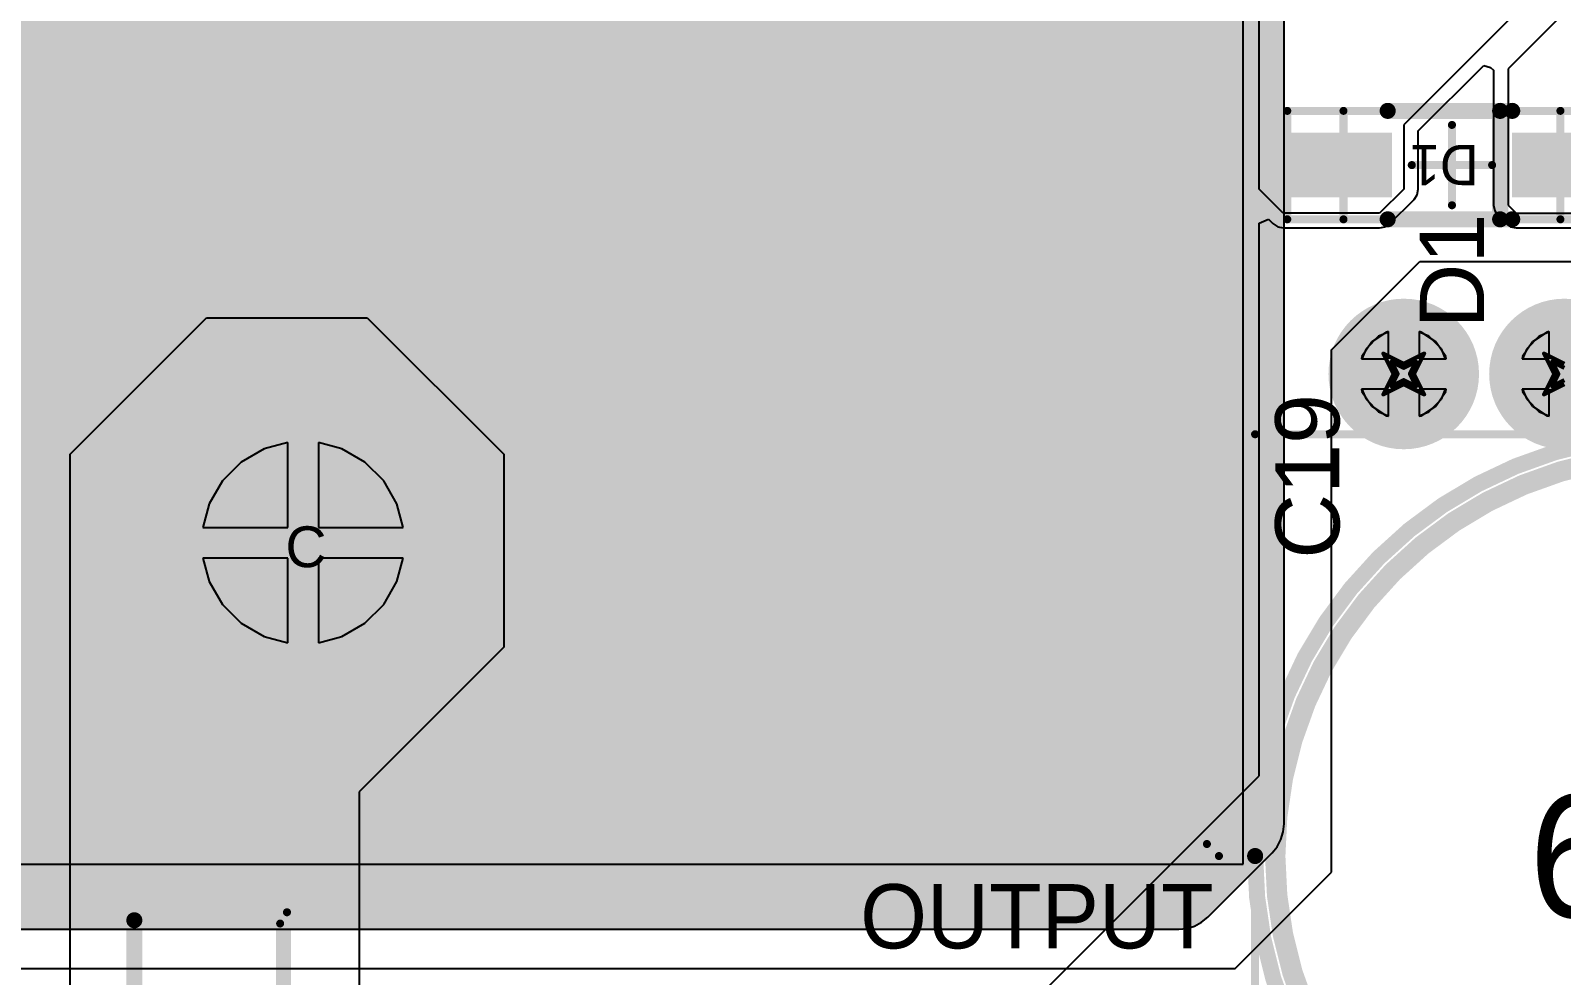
# Model space of a CAD drawing. Header units: millimetres. Extents: x -0.2 to 11.1, y -5.4 to 4.7.
# Drawn here: x 1.166 to 1.916, y 2.024 to 2.487 of the extents above; entities that cross this region are included whole.
import ezdxf

# ---------------------------------------------------------------- set-up
doc = ezdxf.new("R2010")
doc.units = ezdxf.units.MM
doc.header["$MEASUREMENT"] = 0
for name, color, linetype in [('BottomLayer', 5, 'Continuous'), ('BottomSolder', 6, 'Continuous'), ('DrillDrawing', 1, 'Continuous'), ('InternalPlane1', 76, 'Continuous'), ('InternalPlane2', 16, 'Continuous'), ('Mechanical1', 6, 'Continuous'), ('Mechanical3', 76, 'Continuous'), ('Mechanical5', 56, 'Continuous'), ('MultiLayer', 9, 'Continuous'), ('PadHoleLayer', 156, 'Continuous'), ('TopLayer', 1, 'Continuous'), ('TopOverlay', 2, 'Continuous'), ('TopPaste', 8, 'Continuous'), ('TopSolder', 216, 'Continuous'), ('ViaHoleLayer', 16, 'Continuous')]:
    doc.layers.add(name, color=color, linetype=linetype)
doc.styles.add('Arial', font='arial.ttf', dxfattribs={"height": 0.2})

# ---------------------------------------------------------------- blocks, each defined once
blk = doc.blocks.new('BV302S_13')
at = {"layer": 'BottomLayer'}
h = blk.add_hatch(color=5, dxfattribs=at)
edge = h.paths.add_edge_path()
edge.add_arc((0.19685, -0.3937), 0.03937, 0, 360)
at = {"layer": 'BottomSolder'}
h = blk.add_hatch(color=6, dxfattribs=at)
edge = h.paths.add_edge_path()
edge.add_arc((0.19685, -0.3937), 0.04134, 0, 360)
at = {"layer": 'InternalPlane1'}
h = blk.add_hatch(color=76, dxfattribs=at)
edge = h.paths.add_edge_path()
edge.add_arc((0.19685, -0.3937), 0.04968, 0, 360)
at = {"layer": 'InternalPlane2'}
h = blk.add_hatch(color=16, dxfattribs=at)
edge = h.paths.add_edge_path()
edge.add_arc((0.19685, -0.3937), 0.04968, 0, 360)
at = {"layer": 'MultiLayer'}
h = blk.add_hatch(color=9, dxfattribs=at)
edge = h.paths.add_edge_path()
edge.add_arc((0.19685, -0.3937), 0.03937, 0, 360)
at = {"layer": 'PadHoleLayer'}
h = blk.add_hatch(color=156, dxfattribs=at)
edge = h.paths.add_edge_path()
edge.add_arc((0.19685, -0.3937), 0.01969, 0, 360)
at = {"layer": 'TopLayer'}
h = blk.add_hatch(color=1, dxfattribs=at)
edge = h.paths.add_edge_path()
edge.add_arc((0.19685, -0.3937), 0.03937, 0, 360)
at = {"layer": 'TopSolder'}
h = blk.add_hatch(color=216, dxfattribs=at)
edge = h.paths.add_edge_path()
edge.add_arc((0.19685, -0.3937), 0.04134, 0, 360)
at = {"layer": 'Mechanical1', "const_width": 0.00394}
for points in [[(0.63976, -0.54134), (0.63976, 0.54134)], [(-0.63976, -0.54134), (0.63976, -0.54134)]]:
    blk.add_lwpolyline(points, dxfattribs=at)
at = {"layer": 'Mechanical1', "const_width": 0.00197}
blk.add_lwpolyline([(0.63878, -0.54134, 1), (0.64075, -0.54134, 1)], format="xyb", close=True, dxfattribs=at)
blk.add_lwpolyline([(0.63878, -0.54134, 1), (0.64075, -0.54134, 1)], format="xyb", close=True, dxfattribs=at)
at = {"layer": 'Mechanical3', "const_width": 0.00394}
for points in [[(0.64567, -0.54724), (0.64567, 0.54724)], [(-0.64567, -0.54724), (0.64567, -0.54724)]]:
    blk.add_lwpolyline(points, dxfattribs=at)
at = {"layer": 'Mechanical3', "const_width": 0.00197}
blk.add_lwpolyline([(0.64469, -0.54724, 1), (0.64665, -0.54724, 1)], format="xyb", close=True, dxfattribs=at)
blk.add_lwpolyline([(0.64469, -0.54724, 1), (0.64665, -0.54724, 1)], format="xyb", close=True, dxfattribs=at)
at = {"layer": 'Mechanical5', "const_width": 0.00394}
for points in [[(0.64567, -0.54724), (0.64567, 0.54724)], [(-0.64567, -0.54724), (0.64567, -0.54724)]]:
    blk.add_lwpolyline(points, dxfattribs=at)
at = {"layer": 'Mechanical5', "const_width": 0.00197}
blk.add_lwpolyline([(0.64469, -0.54724, 1), (0.64665, -0.54724, 1)], format="xyb", close=True, dxfattribs=at)
blk.add_lwpolyline([(0.64469, -0.54724, 1), (0.64665, -0.54724, 1)], format="xyb", close=True, dxfattribs=at)
at = {"layer": 'TopOverlay', "const_width": 0.01575}
for points in [[(0.64567, -0.54724), (0.64567, 0.54724)], [(-0.64567, -0.54724), (0.64567, -0.54724)]]:
    blk.add_lwpolyline(points, dxfattribs=at)
at = {"layer": 'TopOverlay', "const_width": 0.00787}
blk.add_lwpolyline([(0.64173, -0.54724, 1), (0.64961, -0.54724, 1)], format="xyb", close=True, dxfattribs=at)
blk.add_lwpolyline([(0.64173, -0.54724, 1), (0.64961, -0.54724, 1)], format="xyb", close=True, dxfattribs=at)
at = {"layer": 'TopOverlay'}
blk.add_text('OUTPUT', height=0.031496, dxfattribs=at).set_placement((0.46985, -0.59251))
blk = doc.blocks.new('SOD_323F_80')
at = {"layer": 'TopLayer'}
for points in [[(-0.07579, -0.01083), (-0.07579, 0.01083), (-0.03445, 0.01083), (-0.03445, -0.01083)], [(0.03445, -0.01083), (0.03445, 0.01083), (0.07579, 0.01083), (0.07579, -0.01083)]]:
    blk.add_hatch(color=1, dxfattribs=at).paths.add_polyline_path(points)
at = {"layer": 'TopPaste'}
for points in [[(-0.08079, -0.01583), (-0.08079, 0.01583), (-0.02945, 0.01583), (-0.02945, -0.01583)], [(0.02945, -0.01583), (0.02945, 0.01583), (0.08079, 0.01583), (0.08079, -0.01583)]]:
    blk.add_hatch(color=8, dxfattribs=at).paths.add_polyline_path(points)
at = {"layer": 'TopSolder'}
for points in [[(-0.07776, -0.0128), (-0.07776, 0.0128), (-0.03248, 0.0128), (-0.03248, -0.0128)], [(0.03248, -0.0128), (0.03248, 0.0128), (0.07776, 0.0128), (0.07776, -0.0128)]]:
    blk.add_hatch(color=216, dxfattribs=at).paths.add_polyline_path(points)
at = {"layer": 'Mechanical1', "const_width": 0.00394}
for points in [[(-0.05315, 0.02657), (-0.05315, -0.02657)], [(0.05315, 0.02657), (-0.05315, 0.02657)], [(0.05315, 0.02657), (0.05315, -0.02657)], [(0.05315, -0.02657), (-0.05315, -0.02657)]]:
    blk.add_lwpolyline(points, dxfattribs=at)
at = {"layer": 'Mechanical1', "const_width": 0.00197}
for points in [[(-0.05413, 0.02657, 1), (-0.05217, 0.02657, 1)], [(-0.05413, 0.02657, 1), (-0.05217, 0.02657, 1)], [(0.05217, 0.02657, 1), (0.05413, 0.02657, 1)], [(0.05217, 0.02657, 1), (0.05413, 0.02657, 1)], [(-0.05413, -0.02657, 1), (-0.05217, -0.02657, 1)], [(-0.05413, -0.02657, 1), (-0.05217, -0.02657, 1)], [(0.05217, -0.02657, 1), (0.05413, -0.02657, 1)], [(0.05217, -0.02657, 1), (0.05413, -0.02657, 1)]]:
    blk.add_lwpolyline(points, format="xyb", close=True, dxfattribs=at)
at = {"layer": 'Mechanical3', "const_width": 0.00394}
for points in [[(-0.08071, 0.02657), (-0.08071, -0.02657)], [(0.08071, 0.02657), (-0.08071, 0.02657)], [(0.08071, 0.02657), (0.08071, -0.02657)], [(0, 0.01969), (0, -0.01969)], [(0.01969, 0), (-0.01969, 0)], [(0.08071, -0.02657), (-0.08071, -0.02657)]]:
    blk.add_lwpolyline(points, dxfattribs=at)
at = {"layer": 'Mechanical3', "const_width": 0.00197}
for points in [[(-0.08169, 0.02657, 1), (-0.07972, 0.02657, 1)], [(-0.08169, 0.02657, 1), (-0.07972, 0.02657, 1)], [(0.07972, 0.02657, 1), (0.08169, 0.02657, 1)], [(0.07972, 0.02657, 1), (0.08169, 0.02657, 1)], [(-0.00099, 0.01969, 1), (0.00098, 0.01969, 1)], [(-0.02067, 0, 1), (-0.0187, 0, 1)], [(0.0187, 0, 1), (0.02067, 0, 1)], [(-0.00099, -0.01969, 1), (0.00098, -0.01969, 1)], [(-0.08169, -0.02657, 1), (-0.07972, -0.02657, 1)], [(-0.08169, -0.02657, 1), (-0.07972, -0.02657, 1)], [(0.07972, -0.02657, 1), (0.08169, -0.02657, 1)], [(0.07972, -0.02657, 1), (0.08169, -0.02657, 1)]]:
    blk.add_lwpolyline(points, format="xyb", close=True, dxfattribs=at)
at = {"layer": 'Mechanical5', "const_width": 0.00394}
for points in [[(0.08071, 0.02657), (-0.08071, 0.02657)], [(-0.08071, 0.02657), (-0.08071, -0.02657)], [(0.08071, 0.02657), (0.08071, -0.02657)], [(0.08071, -0.02657), (-0.08071, -0.02657)]]:
    blk.add_lwpolyline(points, dxfattribs=at)
at = {"layer": 'Mechanical5', "const_width": 0.00197}
for points in [[(-0.08169, 0.02657, 1), (-0.07972, 0.02657, 1)], [(-0.08169, 0.02657, 1), (-0.07972, 0.02657, 1)], [(0.07972, 0.02657, 1), (0.08169, 0.02657, 1)], [(0.07972, 0.02657, 1), (0.08169, 0.02657, 1)], [(-0.08169, -0.02657, 1), (-0.07972, -0.02657, 1)], [(-0.08169, -0.02657, 1), (-0.07972, -0.02657, 1)], [(0.07972, -0.02657, 1), (0.08169, -0.02657, 1)], [(0.07972, -0.02657, 1), (0.08169, -0.02657, 1)]]:
    blk.add_lwpolyline(points, format="xyb", close=True, dxfattribs=at)
at = {"layer": 'TopOverlay', "const_width": 0.00787}
for points in [[(0.0315, 0.02657), (-0.02953, 0.02657)], [(-0.02362, 0.02657), (-0.02362, -0.02657)], [(0.0315, -0.02657), (-0.02953, -0.02657)]]:
    blk.add_lwpolyline(points, dxfattribs=at)
at = {"layer": 'TopOverlay', "const_width": 0.00394}
for points in [[(-0.0315, 0.02657, 1), (-0.02756, 0.02657, 1)], [(-0.02559, 0.02657, 1), (-0.02165, 0.02657, 1)], [(0.02953, 0.02657, 1), (0.03346, 0.02657, 1)], [(-0.0315, -0.02657, 1), (-0.02756, -0.02657, 1)], [(-0.02559, -0.02657, 1), (-0.02165, -0.02657, 1)], [(0.02953, -0.02657, 1), (0.03346, -0.02657, 1)]]:
    blk.add_lwpolyline(points, format="xyb", close=True, dxfattribs=at)
at = {"layer": 'Mechanical5'}
blk.add_text('D1', height=0.019685, dxfattribs=at).set_placement((-0.01312, -0.00984))
blk = doc.blocks.new('CAP_RADIAL_D10_P5_109')
at = {"layer": 'BottomLayer'}
h = blk.add_hatch(color=5, dxfattribs=at)
edge = h.paths.add_edge_path()
edge.add_arc((0, 0.09843), 0.03937, 0, 360)
h = blk.add_hatch(color=5, dxfattribs=at)
edge = h.paths.add_edge_path()
edge.add_arc((0, -0.09843), 0.03937, 0, 360)
at = {"layer": 'BottomSolder'}
h = blk.add_hatch(color=6, dxfattribs=at)
edge = h.paths.add_edge_path()
edge.add_arc((0, 0.09843), 0.04134, 0, 360)
h = blk.add_hatch(color=6, dxfattribs=at)
edge = h.paths.add_edge_path()
edge.add_arc((0, -0.09843), 0.04134, 0, 360)
at = {"layer": 'InternalPlane1'}
h = blk.add_hatch(color=76, dxfattribs=at)
edge = h.paths.add_edge_path()
edge.add_arc((0, 0.09843), 0.04968, 0, 360)
at = {"layer": 'InternalPlane2'}
h = blk.add_hatch(color=16, dxfattribs=at)
edge = h.paths.add_edge_path()
edge.add_arc((0, 0.09843), 0.04968, 0, 360)
h = blk.add_hatch(color=16, dxfattribs=at)
edge = h.paths.add_edge_path()
edge.add_arc((0, -0.09843), 0.04968, 0, 360)
at = {"layer": 'MultiLayer'}
h = blk.add_hatch(color=9, dxfattribs=at)
edge = h.paths.add_edge_path()
edge.add_arc((0, 0.09843), 0.03937, 0, 360)
h = blk.add_hatch(color=9, dxfattribs=at)
edge = h.paths.add_edge_path()
edge.add_arc((0, -0.09843), 0.03937, 0, 360)
at = {"layer": 'PadHoleLayer'}
h = blk.add_hatch(color=156, dxfattribs=at)
edge = h.paths.add_edge_path()
edge.add_arc((0, 0.09843), 0.01969, 0, 360)
h = blk.add_hatch(color=156, dxfattribs=at)
edge = h.paths.add_edge_path()
edge.add_arc((0, -0.09843), 0.01969, 0, 360)
at = {"layer": 'TopLayer'}
h = blk.add_hatch(color=1, dxfattribs=at)
edge = h.paths.add_edge_path()
edge.add_arc((0, 0.09843), 0.03937, 0, 360)
h = blk.add_hatch(color=1, dxfattribs=at)
edge = h.paths.add_edge_path()
edge.add_arc((0, -0.09843), 0.03937, 0, 360)
at = {"layer": 'TopSolder'}
h = blk.add_hatch(color=216, dxfattribs=at)
edge = h.paths.add_edge_path()
edge.add_arc((0, 0.09843), 0.04134, 0, 360)
h = blk.add_hatch(color=216, dxfattribs=at)
edge = h.paths.add_edge_path()
edge.add_arc((0, -0.09843), 0.04134, 0, 360)
at = {"layer": 'InternalPlane1', "const_width": 0.01}
for points in [[(-0.01802, -0.06307, -0.240079), (0.01802, -0.06307)], [(-0.03536, -0.11644, -0.240079), (-0.03536, -0.08041)], [(0.03536, -0.08041, -0.240079), (0.03536, -0.11644)], [(0.01802, -0.13378, -0.240079), (-0.01802, -0.13378)]]:
    blk.add_lwpolyline(points, format="xyb", dxfattribs=at)
at = {"layer": 'InternalPlane1', "const_width": 0.005}
for points in [[(-0.02052, -0.06307, 1), (-0.01552, -0.06307, 1)], [(0.01552, -0.06307, 1), (0.02052, -0.06307, 1)], [(-0.03786, -0.08041, 1), (-0.03286, -0.08041, 1)], [(0.03286, -0.08041, 1), (0.03786, -0.08041, 1)], [(-0.03786, -0.11644, 1), (-0.03286, -0.11644, 1)], [(0.03286, -0.11644, 1), (0.03786, -0.11644, 1)], [(-0.02052, -0.13378, 1), (-0.01552, -0.13378, 1)], [(0.01552, -0.13378, 1), (0.02052, -0.13378, 1)]]:
    blk.add_lwpolyline(points, format="xyb", close=True, dxfattribs=at)
at = {"layer": 'Mechanical1', "const_width": 0.00394}
for points in [[(-0.20669, 0.20669), (-0.20669, -0.20669)], [(0.20669, 0.20669), (-0.20669, 0.20669)], [(0.20669, 0.20669), (0.20669, -0.20669)], [(0.20669, -0.20669), (-0.20669, -0.20669)]]:
    blk.add_lwpolyline(points, dxfattribs=at)
at = {"layer": 'Mechanical1', "const_width": 0.00197}
for points in [[(-0.20768, 0.20669, 1), (-0.20571, 0.20669, 1)], [(-0.20768, 0.20669, 1), (-0.20571, 0.20669, 1)], [(0.20571, 0.20669, 1), (0.20768, 0.20669, 1)], [(0.20571, 0.20669, 1), (0.20768, 0.20669, 1)], [(-0.20768, -0.20669, 1), (-0.20571, -0.20669, 1)], [(-0.20768, -0.20669, 1), (-0.20571, -0.20669, 1)], [(0.20571, -0.20669, 1), (0.20768, -0.20669, 1)], [(0.20571, -0.20669, 1), (0.20768, -0.20669, 1)]]:
    blk.add_lwpolyline(points, format="xyb", close=True, dxfattribs=at)
at = {"layer": 'Mechanical3'}
for points, const_width in [([(0.19685, 0, 1), (-0.19685, 0, 1)], 0.01), ([(-0.00098, 0.01969, 1), (0.00098, 0.01969, 1)], 0.00197), ([(-0.19935, 0, 1), (-0.19435, 0, 1)], 0.005), ([(-0.02067, 0, 1), (-0.0187, 0, 1)], 0.00197), ([(0.0187, 0, 1), (0.02067, 0, 1)], 0.00197), ([(0.19435, 0, 1), (0.19935, 0, 1)], 0.005), ([(-0.00098, -0.01969, 1), (0.00098, -0.01969, 1)], 0.00197)]:
    blk.add_lwpolyline(points, format="xyb", close=True, dxfattribs=dict(at, const_width=const_width))
at = {"layer": 'Mechanical3', "const_width": 0.00394}
for points in [[(0, 0.01969), (0, -0.01969)], [(0.01969, 0), (-0.01969, 0)]]:
    blk.add_lwpolyline(points, dxfattribs=at)
at = {"layer": 'Mechanical5'}
for points, const_width in [([(0.19685, 0, 1), (-0.19685, 0, 1)], 0.01), ([(-0.19935, 0, 1), (-0.19435, 0, 1)], 0.005), ([(0.19435, 0, 1), (0.19935, 0, 1)], 0.005)]:
    blk.add_lwpolyline(points, format="xyb", close=True, dxfattribs=dict(at, const_width=const_width))
at = {"layer": 'TopOverlay'}
for points, const_width in [([(0.20669, 0, 1), (-0.20669, 0, 1)], 0.00787), ([(0.07677, 0.11811, 1), (0.08071, 0.11811, 1)], 0.00394), ([(0.05709, 0.09843, 1), (0.06102, 0.09843, 1)], 0.00394), ([(0.09646, 0.09843, 1), (0.10039, 0.09843, 1)], 0.00394), ([(0.07677, 0.07874, 1), (0.08071, 0.07874, 1)], 0.00394), ([(-0.20866, 0, 1), (-0.20472, 0, 1)], 0.00394), ([(0.20472, 0, 1), (0.20866, 0, 1)], 0.00394)]:
    blk.add_lwpolyline(points, format="xyb", close=True, dxfattribs=dict(at, const_width=const_width))
at = {"layer": 'TopOverlay', "const_width": 0.00787}
for points in [[(0.07874, 0.11811), (0.07874, 0.07874)], [(0.09843, 0.09843), (0.05906, 0.09843)]]:
    blk.add_lwpolyline(points, dxfattribs=at)
at = {"layer": 'Mechanical5'}
blk.add_text('C19', height=0.06, dxfattribs=at).set_placement((-0.07498, -0.02999))
blk = doc.blocks.new('DB105S_127')
at = {"layer": 'TopLayer'}
for points in [[(-0.12618, 0.20374), (-0.07894, 0.20374), (-0.07894, 0.14272), (-0.12618, 0.14272)], [(0.07894, 0.20374), (0.12618, 0.20374), (0.12618, 0.14272), (0.07894, 0.14272)], [(-0.12618, -0.14272), (-0.07894, -0.14272), (-0.07894, -0.20374), (-0.12618, -0.20374)], [(0.07894, -0.14272), (0.12618, -0.14272), (0.12618, -0.20374), (0.07894, -0.20374)]]:
    blk.add_hatch(color=1, dxfattribs=at).paths.add_polyline_path(points)
at = {"layer": 'TopPaste'}
for points in [[(-0.13118, 0.20874), (-0.07394, 0.20874), (-0.07394, 0.13772), (-0.13118, 0.13772)], [(0.07394, 0.20874), (0.13118, 0.20874), (0.13118, 0.13772), (0.07394, 0.13772)], [(-0.13118, -0.13772), (-0.07394, -0.13772), (-0.07394, -0.20874), (-0.13118, -0.20874)], [(0.07394, -0.13772), (0.13118, -0.13772), (0.13118, -0.20874), (0.07394, -0.20874)]]:
    blk.add_hatch(color=8, dxfattribs=at).paths.add_polyline_path(points)
at = {"layer": 'TopSolder'}
for points in [[(-0.12815, 0.20571), (-0.07697, 0.20571), (-0.07697, 0.14075), (-0.12815, 0.14075)], [(0.07697, 0.20571), (0.12815, 0.20571), (0.12815, 0.14075), (0.07697, 0.14075)], [(-0.12815, -0.14075), (-0.07697, -0.14075), (-0.07697, -0.20571), (-0.12815, -0.20571)], [(0.07697, -0.14075), (0.12815, -0.14075), (0.12815, -0.20571), (0.07697, -0.20571)]]:
    blk.add_hatch(color=216, dxfattribs=at).paths.add_polyline_path(points)
at = {"layer": 'Mechanical1', "const_width": 0.00394}
for points in [[(-0.16378, 0.20413), (-0.16378, -0.20531)], [(-0.16378, 0.20413), (0.16378, 0.20413)], [(0.16378, 0.20413), (0.16378, -0.20531)], [(-0.16378, -0.20531), (0.16378, -0.20531)]]:
    blk.add_lwpolyline(points, dxfattribs=at)
at = {"layer": 'Mechanical1', "const_width": 0.00197}
for points in [[(-0.16476, 0.20413, 1), (-0.1628, 0.20413, 1)], [(-0.16476, 0.20413, 1), (-0.1628, 0.20413, 1)], [(0.1628, 0.20413, 1), (0.16476, 0.20413, 1)], [(0.1628, 0.20413, 1), (0.16476, 0.20413, 1)], [(-0.16476, -0.20531, 1), (-0.1628, -0.20531, 1)], [(-0.16476, -0.20531, 1), (-0.1628, -0.20531, 1)], [(0.1628, -0.20531, 1), (0.16476, -0.20531, 1)], [(0.1628, -0.20531, 1), (0.16476, -0.20531, 1)]]:
    blk.add_lwpolyline(points, format="xyb", close=True, dxfattribs=at)
at = {"layer": 'Mechanical3', "const_width": 0.00394}
for points in [[(-0.16929, 0.20866), (-0.16929, -0.20866)], [(-0.16929, 0.20866), (0.16929, 0.20866)], [(0.16929, 0.20866), (0.16929, -0.20866)], [(0, 0.01969), (0, -0.01969)], [(-0.01969, 0), (0.01969, 0)], [(-0.16929, -0.20866), (0.16929, -0.20866)]]:
    blk.add_lwpolyline(points, dxfattribs=at)
at = {"layer": 'Mechanical3', "const_width": 0.00197}
for points in [[(-0.17028, 0.20866, 1), (-0.16831, 0.20866, 1)], [(-0.17028, 0.20866, 1), (-0.16831, 0.20866, 1)], [(0.16831, 0.20866, 1), (0.17028, 0.20866, 1)], [(0.16831, 0.20866, 1), (0.17028, 0.20866, 1)], [(-0.00098, 0.01969, 1), (0.00098, 0.01969, 1)], [(-0.02067, 0, 1), (-0.0187, 0, 1)], [(0.0187, 0, 1), (0.02067, 0, 1)], [(-0.00098, -0.01969, 1), (0.00098, -0.01969, 1)], [(-0.17028, -0.20866, 1), (-0.16831, -0.20866, 1)], [(-0.17028, -0.20866, 1), (-0.16831, -0.20866, 1)], [(0.16831, -0.20866, 1), (0.17028, -0.20866, 1)], [(0.16831, -0.20866, 1), (0.17028, -0.20866, 1)]]:
    blk.add_lwpolyline(points, format="xyb", close=True, dxfattribs=at)
at = {"layer": 'Mechanical5', "const_width": 0.00394}
for points in [[(-0.16929, 0.20866), (-0.16929, -0.20866)], [(-0.16929, 0.20866), (0.16929, 0.20866)], [(0.16929, 0.20866), (0.16929, -0.20866)], [(-0.16929, -0.20866), (0.16929, -0.20866)]]:
    blk.add_lwpolyline(points, dxfattribs=at)
at = {"layer": 'Mechanical5', "const_width": 0.00197}
for points in [[(-0.17028, 0.20866, 1), (-0.16831, 0.20866, 1)], [(-0.17028, 0.20866, 1), (-0.16831, 0.20866, 1)], [(0.16831, 0.20866, 1), (0.17028, 0.20866, 1)], [(0.16831, 0.20866, 1), (0.17028, 0.20866, 1)], [(-0.17028, -0.20866, 1), (-0.16831, -0.20866, 1)], [(-0.17028, -0.20866, 1), (-0.16831, -0.20866, 1)], [(0.16831, -0.20866, 1), (0.17028, -0.20866, 1)], [(0.16831, -0.20866, 1), (0.17028, -0.20866, 1)]]:
    blk.add_lwpolyline(points, format="xyb", close=True, dxfattribs=at)
at = {"layer": 'TopOverlay', "const_width": 0.00787}
for points in [[(-0.16535, 0.13386), (0.16535, 0.13386)], [(-0.16535, 0.13386), (-0.16535, -0.13386)], [(0.16535, 0.13386), (0.16535, -0.13386)], [(0.10236, 0.11811), (0.10236, 0.07874)], [(-0.12205, 0.09843), (-0.08268, 0.09843)], [(0.08268, 0.09843), (0.12205, 0.09843)], [(-0.16535, -0.13386), (0.16535, -0.13386)]]:
    blk.add_lwpolyline(points, dxfattribs=at)
at = {"layer": 'TopOverlay', "const_width": 0.00394}
for points in [[(-0.16732, 0.13386, 1), (-0.16339, 0.13386, 1)], [(-0.16732, 0.13386, 1), (-0.16339, 0.13386, 1)], [(0.16339, 0.13386, 1), (0.16732, 0.13386, 1)], [(0.16339, 0.13386, 1), (0.16732, 0.13386, 1)], [(0.10039, 0.11811, 1), (0.10433, 0.11811, 1)], [(-0.12402, 0.09843, 1), (-0.12008, 0.09843, 1)], [(-0.08465, 0.09843, 1), (-0.08071, 0.09843, 1)], [(0.08071, 0.09843, 1), (0.08465, 0.09843, 1)], [(0.12008, 0.09843, 1), (0.12402, 0.09843, 1)], [(0.10039, 0.07874, 1), (0.10433, 0.07874, 1)], [(-0.16732, -0.13386, 1), (-0.16339, -0.13386, 1)], [(-0.16732, -0.13386, 1), (-0.16339, -0.13386, 1)], [(0.16339, -0.13386, 1), (0.16732, -0.13386, 1)], [(0.16339, -0.13386, 1), (0.16732, -0.13386, 1)]]:
    blk.add_lwpolyline(points, format="xyb", close=True, dxfattribs=at)
at = {"layer": 'Mechanical5'}
blk.add_text('BR1', height=0.06, dxfattribs=at).set_placement((-0.06998, -0.02999))
at = {"layer": 'TopOverlay'}
for p in [(-0.12236, -0.16385), (0.08237, -0.16385)]:
    blk.add_text('~', height=0.06, dxfattribs=at).set_placement(p)

msp = doc.modelspace()

# ---------------------------------------------------------------- hatches: boundary and pattern name
at = {"layer": 'BottomLayer'}
h = msp.add_hatch(color=5, dxfattribs=at)
edge = h.paths.add_edge_path()
edge.add_arc((1.83858, 2.3189), 0.01181, 0, 360)
h = msp.add_hatch(color=5, dxfattribs=at)
edge = h.paths.add_edge_path()
edge.add_arc((1.91732, 2.3189), 0.01181, 0, 360)
at = {"layer": 'InternalPlane1'}
msp.add_hatch(color=76, dxfattribs=at).paths.add_polyline_path([(0.4252, 2.07874), (1.75984, 2.07874), (1.75984, 2.67717), (0.4252, 2.67717)])
at = {"layer": 'InternalPlane2'}
msp.add_hatch(color=16, dxfattribs=at).paths.add_polyline_path([(0.4252, 2.07874), (1.75984, 2.07874), (1.75984, 2.67717), (0.4252, 2.67717)])
h = msp.add_hatch(color=16, dxfattribs=at)
edge = h.paths.add_edge_path()
edge.add_arc((1.83858, 2.3189), 0.03689, 0, 360)
h = msp.add_hatch(color=16, dxfattribs=at)
edge = h.paths.add_edge_path()
edge.add_arc((1.91732, 2.3189), 0.03689, 0, 360)
at = {"layer": 'TopLayer'}
h = msp.add_hatch(color=1, dxfattribs=at)
edge = h.paths.add_edge_path()
edge.add_arc((1.83858, 2.3189), 0.01181, 0, 360)
h = msp.add_hatch(color=1, dxfattribs=at)
edge = h.paths.add_edge_path()
edge.add_arc((1.91732, 2.3189), 0.01181, 0, 360)
at = {"layer": 'ViaHoleLayer'}
h = msp.add_hatch(color=16, dxfattribs=at)
edge = h.paths.add_edge_path()
edge.add_arc((1.83858, 2.3189), 0.00689, 0, 360)
h = msp.add_hatch(color=16, dxfattribs=at)
edge = h.paths.add_edge_path()
edge.add_arc((1.91732, 2.3189), 0.00689, 0, 360)

# ---------------------------------------------------------------- linework, layer by layer
at = {"layer": 'BottomLayer'}
for p, q in [((1.80315, 2.33071), (1.84646, 2.37402)), ((1.84646, 2.37402), (2.64173, 2.37402)), ((1.82286, 2.33462), (1.81804, 2.32741)), ((1.83007, 2.33944), (1.82286, 2.33462)), ((1.83108, 2.33964), (1.83007, 2.33944)), ((1.83108, 2.3264), (1.83108, 2.33964)), ((1.84709, 2.33944), (1.84608, 2.33964)), ((1.84608, 2.33964), (1.84608, 2.3264)), ((1.85431, 2.33462), (1.84709, 2.33944)), ((1.85913, 2.32741), (1.85431, 2.33462)), ((1.9016, 2.33462), (1.89678, 2.32741)), ((1.90881, 2.33944), (1.9016, 2.33462)), ((1.90982, 2.33964), (1.90881, 2.33944)), ((1.90982, 2.3264), (1.90982, 2.33964)), ((1.80315, 2.0748), (1.80315, 2.33071)), ((1.81804, 2.32741), (1.81784, 2.3264)), ((1.81784, 2.3264), (1.83108, 2.3264)), ((1.84608, 2.3264), (1.85933, 2.3264)), ((1.85933, 2.3264), (1.85913, 2.32741)), ((1.89678, 2.32741), (1.89658, 2.3264)), ((1.89658, 2.3264), (1.90982, 2.3264)), ((1.83108, 2.3114), (1.81784, 2.3114)), ((1.81784, 2.3114), (1.81804, 2.31039)), ((1.81804, 2.31039), (1.82286, 2.30317)), ((1.83108, 2.29815), (1.83108, 2.3114)), ((1.85933, 2.3114), (1.84608, 2.3114)), ((1.84608, 2.3114), (1.84608, 2.29815)), ((1.85431, 2.30317), (1.85913, 2.31039)), ((1.85913, 2.31039), (1.85933, 2.3114)), ((1.90982, 2.3114), (1.89658, 2.3114)), ((1.89658, 2.3114), (1.89678, 2.31039)), ((1.89678, 2.31039), (1.9016, 2.30317)), ((1.90982, 2.29815), (1.90982, 2.3114)), ((1.82286, 2.30317), (1.83007, 2.29835)), ((1.84709, 2.29835), (1.85431, 2.30317)), ((1.9016, 2.30317), (1.90881, 2.29835)), ((1.83007, 2.29835), (1.83108, 2.29815)), ((1.84608, 2.29815), (1.84709, 2.29835)), ((1.90881, 2.29835), (1.90982, 2.29815)), ((1.75591, 2.02756), (1.80315, 2.0748)), ((0.43307, 2.02756), (1.75591, 2.02756))]:
    msp.add_line(p, q, dxfattribs=at)
at = {"layer": 'DrillDrawing', "const_width": 0.002}
for points in [[(1.82858, 2.3289), (1.83858, 2.3239)], [(1.82858, 2.3289), (1.83358, 2.3189)], [(1.83258, 2.3249), (1.83858, 2.3219)], [(1.83258, 2.3249), (1.83558, 2.3189)], [(1.83858, 2.3239), (1.84858, 2.3289)], [(1.83858, 2.3219), (1.84458, 2.3249)], [(1.84158, 2.3189), (1.84458, 2.3249)], [(1.84358, 2.3189), (1.84858, 2.3289)], [(1.90732, 2.3289), (1.91732, 2.3239)], [(1.90732, 2.3289), (1.91232, 2.3189)], [(1.91132, 2.3249), (1.91732, 2.3219)], [(1.91132, 2.3249), (1.91432, 2.3189)], [(1.82858, 2.3089), (1.83358, 2.3189)], [(1.83258, 2.3129), (1.83558, 2.3189)], [(1.84158, 2.3189), (1.84458, 2.3129)], [(1.84358, 2.3189), (1.84858, 2.3089)], [(1.90732, 2.3089), (1.91232, 2.3189)], [(1.91132, 2.3129), (1.91432, 2.3189)], [(1.82858, 2.3089), (1.83858, 2.3139)], [(1.83258, 2.3129), (1.83858, 2.3159)], [(1.83858, 2.3159), (1.84458, 2.3129)], [(1.83858, 2.3139), (1.84858, 2.3089)], [(1.90732, 2.3089), (1.91732, 2.3139)], [(1.91132, 2.3129), (1.91732, 2.3159)]]:
    msp.add_lwpolyline(points, dxfattribs=at)
at = {"layer": 'DrillDrawing', "const_width": 0.001}
for points in [[(1.82808, 2.3289, 1), (1.82908, 2.3289, 1)], [(1.82808, 2.3289, 1), (1.82908, 2.3289, 1)], [(1.83208, 2.3249, 1), (1.83308, 2.3249, 1)], [(1.83208, 2.3249, 1), (1.83308, 2.3249, 1)], [(1.84408, 2.3249, 1), (1.84508, 2.3249, 1)], [(1.84408, 2.3249, 1), (1.84508, 2.3249, 1)], [(1.84808, 2.3289, 1), (1.84908, 2.3289, 1)], [(1.84808, 2.3289, 1), (1.84908, 2.3289, 1)], [(1.90682, 2.3289, 1), (1.90782, 2.3289, 1)], [(1.90682, 2.3289, 1), (1.90782, 2.3289, 1)], [(1.91082, 2.3249, 1), (1.91182, 2.3249, 1)], [(1.91082, 2.3249, 1), (1.91182, 2.3249, 1)], [(1.83308, 2.3189, 1), (1.83408, 2.3189, 1)], [(1.83308, 2.3189, 1), (1.83408, 2.3189, 1)], [(1.83508, 2.3189, 1), (1.83608, 2.3189, 1)], [(1.83508, 2.3189, 1), (1.83608, 2.3189, 1)], [(1.83808, 2.3239, 1), (1.83908, 2.3239, 1)], [(1.83808, 2.3239, 1), (1.83908, 2.3239, 1)], [(1.83808, 2.3219, 1), (1.83908, 2.3219, 1)], [(1.83808, 2.3219, 1), (1.83908, 2.3219, 1)], [(1.84108, 2.3189, 1), (1.84208, 2.3189, 1)], [(1.84108, 2.3189, 1), (1.84208, 2.3189, 1)], [(1.84308, 2.3189, 1), (1.84408, 2.3189, 1)], [(1.84308, 2.3189, 1), (1.84408, 2.3189, 1)], [(1.91182, 2.3189, 1), (1.91282, 2.3189, 1)], [(1.91182, 2.3189, 1), (1.91282, 2.3189, 1)], [(1.91382, 2.3189, 1), (1.91482, 2.3189, 1)], [(1.91382, 2.3189, 1), (1.91482, 2.3189, 1)], [(1.83208, 2.3129, 1), (1.83308, 2.3129, 1)], [(1.83208, 2.3129, 1), (1.83308, 2.3129, 1)], [(1.83808, 2.3159, 1), (1.83908, 2.3159, 1)], [(1.83808, 2.3159, 1), (1.83908, 2.3159, 1)], [(1.83808, 2.3139, 1), (1.83908, 2.3139, 1)], [(1.83808, 2.3139, 1), (1.83908, 2.3139, 1)], [(1.84408, 2.3129, 1), (1.84508, 2.3129, 1)], [(1.84408, 2.3129, 1), (1.84508, 2.3129, 1)], [(1.91082, 2.3129, 1), (1.91182, 2.3129, 1)], [(1.91082, 2.3129, 1), (1.91182, 2.3129, 1)], [(1.82808, 2.3089, 1), (1.82908, 2.3089, 1)], [(1.82808, 2.3089, 1), (1.82908, 2.3089, 1)], [(1.84808, 2.3089, 1), (1.84908, 2.3089, 1)], [(1.84808, 2.3089, 1), (1.84908, 2.3089, 1)], [(1.90682, 2.3089, 1), (1.90782, 2.3089, 1)], [(1.90682, 2.3089, 1), (1.90782, 2.3089, 1)]]:
    msp.add_lwpolyline(points, format="xyb", close=True, dxfattribs=at)
at = {"layer": 'InternalPlane1'}
for p, q in [((1.75984, 2.07874), (1.75984, 2.62205)), ((0.4252, 2.07874), (1.75984, 2.07874))]:
    msp.add_line(p, q, dxfattribs=at)
at = {"layer": 'InternalPlane1', "const_width": 0.01}
for points in [[(1.82939, 2.34417, -0.176327), (1.84778, 2.34417)], [(1.90813, 2.34417, -0.176327), (1.92652, 2.34417)], [(1.81331, 2.3097, -0.176327), (1.81331, 2.32809)], [(1.86385, 2.32809, -0.176327), (1.86385, 2.3097)], [(1.89205, 2.3097, -0.176327), (1.89205, 2.32809)], [(1.84778, 2.29363, -0.176327), (1.82939, 2.29363)], [(1.92652, 2.29363, -0.176327), (1.90813, 2.29363)]]:
    msp.add_lwpolyline(points, format="xyb", dxfattribs=at)
at = {"layer": 'InternalPlane1', "const_width": 0.005}
for points in [[(1.82689, 2.34417, 1), (1.83189, 2.34417, 1)], [(1.84528, 2.34417, 1), (1.85028, 2.34417, 1)], [(1.90563, 2.34417, 1), (1.91063, 2.34417, 1)], [(1.81081, 2.32809, 1), (1.81581, 2.32809, 1)], [(1.86135, 2.32809, 1), (1.86635, 2.32809, 1)], [(1.88955, 2.32809, 1), (1.89455, 2.32809, 1)], [(1.81081, 2.3097, 1), (1.81581, 2.3097, 1)], [(1.86135, 2.3097, 1), (1.86635, 2.3097, 1)], [(1.88955, 2.3097, 1), (1.89455, 2.3097, 1)], [(1.82689, 2.29363, 1), (1.83189, 2.29363, 1)], [(1.84528, 2.29363, 1), (1.85028, 2.29363, 1)], [(1.90563, 2.29363, 1), (1.91063, 2.29363, 1)]]:
    msp.add_lwpolyline(points, format="xyb", close=True, dxfattribs=at)
at = {"layer": 'InternalPlane2'}
for p, q in [((1.77994, 2.09843), (1.77994, 2.58616)), ((1.77841, 2.09073), (1.77955, 2.0945)), ((1.77955, 2.0945), (1.77994, 2.09843)), ((1.77405, 2.08421), (1.77655, 2.08726)), ((1.77655, 2.08726), (1.77841, 2.09073)), ((1.74256, 2.05272), (1.77405, 2.08421)), ((1.73227, 2.04722), (1.73604, 2.04836)), ((1.73604, 2.04836), (1.73951, 2.05022)), ((1.73951, 2.05022), (1.74256, 2.05272)), ((0.61069, 2.04683), (1.72835, 2.04683)), ((1.72835, 2.04683), (1.73227, 2.04722))]:
    msp.add_line(p, q, dxfattribs=at)
at = {"layer": 'InternalPlane2', "const_width": 0.04}
for points in [[(1.75984, 2.09843), (1.75984, 2.59449)], [(1.72835, 2.06693), (1.75984, 2.09843)], [(0.60236, 2.06693), (1.72835, 2.06693)]]:
    msp.add_lwpolyline(points, dxfattribs=at)
at = {"layer": 'InternalPlane2', "const_width": 0.02}
for points in [[(1.74984, 2.09843, 1), (1.76984, 2.09843, 1)], [(1.74984, 2.09843, 1), (1.76984, 2.09843, 1)], [(1.71835, 2.06693, 1), (1.73835, 2.06693, 1)], [(1.71835, 2.06693, 1), (1.73835, 2.06693, 1)]]:
    msp.add_lwpolyline(points, format="xyb", close=True, dxfattribs=at)
at = {"layer": 'TopLayer'}
for p, q in [((2.04724, 2.62598), (1.88976, 2.4685)), ((1.76772, 2.40945), (1.76772, 2.58661)), ((1.88976, 2.49213), (1.83858, 2.44094)), ((1.84572, 2.43799), (1.87785, 2.47012)), ((1.87785, 2.47012), (1.88102, 2.46905)), ((1.88102, 2.46905), (1.88263, 2.46782)), ((1.88976, 2.4685), (1.88976, 2.40157)), ((1.88263, 2.46782), (1.88263, 2.40157)), ((1.83858, 2.44094), (1.83858, 2.40945)), ((1.84572, 2.40945), (1.84572, 2.43799)), ((1.77953, 2.39764), (1.76772, 2.40945)), ((1.83858, 2.40945), (1.82677, 2.39764)), ((1.84518, 2.40672), (1.84572, 2.40945)), ((1.83182, 2.39259), (1.84363, 2.4044)), ((1.84363, 2.4044), (1.84518, 2.40672)), ((1.88263, 2.40157), (1.88317, 2.39884)), ((1.88976, 2.40157), (1.8937, 2.39764)), ((1.76772, 2.39282), (1.77234, 2.39474)), ((1.77234, 2.39474), (1.77448, 2.39259)), ((1.82677, 2.39764), (1.77953, 2.39764)), ((1.88317, 2.39884), (1.88472, 2.39653)), ((1.88472, 2.39653), (1.88865, 2.39259)), ((1.8937, 2.39764), (2, 2.39764)), ((1.76772, 2.12205), (1.76772, 2.39282)), ((1.77448, 2.39259), (1.7768, 2.39104)), ((1.7768, 2.39104), (1.77953, 2.3905)), ((1.77953, 2.3905), (1.82677, 2.3905)), ((1.82677, 2.3905), (1.8295, 2.39104)), ((1.8295, 2.39104), (1.83182, 2.39259)), ((1.88865, 2.39259), (1.89097, 2.39104)), ((1.89097, 2.39104), (1.8937, 2.3905)), ((1.8937, 2.3905), (2, 2.3905)), ((1.18504, 2.27953), (1.25197, 2.34646)), ((1.25197, 2.34646), (1.33071, 2.34646)), ((1.33071, 2.34646), (1.39764, 2.27953)), ((1.82623, 2.33739), (1.82009, 2.33125)), ((1.83108, 2.3394), (1.82623, 2.33739)), ((1.83108, 2.3264), (1.83108, 2.3394)), ((1.85094, 2.33739), (1.84608, 2.3394)), ((1.84608, 2.3394), (1.84608, 2.3264)), ((1.85707, 2.33125), (1.85094, 2.33739)), ((1.90497, 2.33739), (1.89883, 2.33125)), ((1.90982, 2.3394), (1.90497, 2.33739)), ((1.90982, 2.3264), (1.90982, 2.3394)), ((1.82009, 2.33125), (1.81808, 2.3264)), ((1.81808, 2.3264), (1.83108, 2.3264)), ((1.84608, 2.3264), (1.85908, 2.3264)), ((1.85908, 2.3264), (1.85707, 2.33125)), ((1.89883, 2.33125), (1.89682, 2.3264)), ((1.89682, 2.3264), (1.90982, 2.3264)), ((1.83108, 2.3114), (1.81808, 2.3114)), ((1.81808, 2.3114), (1.82009, 2.30654)), ((1.83108, 2.2984), (1.83108, 2.3114)), ((1.85908, 2.3114), (1.84608, 2.3114)), ((1.84608, 2.3114), (1.84608, 2.2984)), ((1.85707, 2.30654), (1.85908, 2.3114)), ((1.90982, 2.3114), (1.89682, 2.3114)), ((1.89682, 2.3114), (1.89883, 2.30654)), ((1.90982, 2.2984), (1.90982, 2.3114)), ((1.82009, 2.30654), (1.82623, 2.30041)), ((1.85094, 2.30041), (1.85707, 2.30654)), ((1.89883, 2.30654), (1.90497, 2.30041)), ((1.82623, 2.30041), (1.83108, 2.2984)), ((1.84608, 2.2984), (1.85094, 2.30041)), ((1.90497, 2.30041), (1.90982, 2.2984)), ((1.28016, 2.28223), (1.2689, 2.27573)), ((1.29171, 2.28532), (1.28016, 2.28223)), ((1.29171, 2.24372), (1.29171, 2.28532)), ((1.31827, 2.28223), (1.30671, 2.28532)), ((1.30671, 2.28532), (1.30671, 2.24372)), ((1.32953, 2.27573), (1.31827, 2.28223)), ((1.18504, 1.95669), (1.18504, 2.27953)), ((1.2689, 2.27573), (1.25971, 2.26653)), ((1.33872, 2.26653), (1.32953, 2.27573)), ((1.39764, 2.27953), (1.39764, 2.18504)), ((1.25971, 2.26653), (1.25321, 2.25528)), ((1.34522, 2.25528), (1.33872, 2.26653)), ((1.25321, 2.25528), (1.25011, 2.24372)), ((1.34831, 2.24372), (1.34522, 2.25528)), ((1.25011, 2.24372), (1.29171, 2.24372)), ((1.30671, 2.24372), (1.34831, 2.24372)), ((1.29171, 2.22872), (1.25011, 2.22872)), ((1.25011, 2.22872), (1.25321, 2.21716)), ((1.29171, 2.18712), (1.29171, 2.22872)), ((1.34831, 2.22872), (1.30671, 2.22872)), ((1.30671, 2.22872), (1.30671, 2.18712)), ((1.34522, 2.21716), (1.34831, 2.22872)), ((1.25321, 2.21716), (1.25971, 2.20591)), ((1.33872, 2.20591), (1.34522, 2.21716)), ((1.25971, 2.20591), (1.2689, 2.19671)), ((1.32953, 2.19671), (1.33872, 2.20591)), ((1.2689, 2.19671), (1.28016, 2.19021)), ((1.31827, 2.19021), (1.32953, 2.19671)), ((1.28016, 2.19021), (1.29171, 2.18712)), ((1.30671, 2.18712), (1.31827, 2.19021)), ((1.39764, 2.18504), (1.32677, 2.11417)), ((1.65136, 2.00569), (1.76772, 2.12205)), ((1.32677, 2.11417), (1.32677, 1.96063))]:
    msp.add_line(p, q, dxfattribs=at)

# ---------------------------------------------------------------- block references
msp.add_blockref('BV302S_13', (1.10236, 2.62992))
for name, p, rotation in [('SOD_323F_80', (1.8622, 2.42126), 180), ('CAP_RADIAL_D10_P5_109', (1.97244, 2.08268), 180), ('DB105S_127', (1.08268, 1.88583), 90)]:
    msp.add_blockref(name, p, dxfattribs=dict(rotation=rotation))

# ---------------------------------------------------------------- texts
at = {"layer": 'DrillDrawing', "style": 'Arial'}
msp.add_text('C', height=0.02, dxfattribs=at).set_placement((1.29055, 2.22422))
at = {"layer": 'TopOverlay', "style": 'Arial'}
for s, p in [('D1', (1.87795, 2.34121)), ('C19', (1.80708, 2.22836))]:
    msp.add_text(s, height=0.031496, rotation=90, dxfattribs=at).set_placement(p)

doc.saveas('drawing.dxf')
